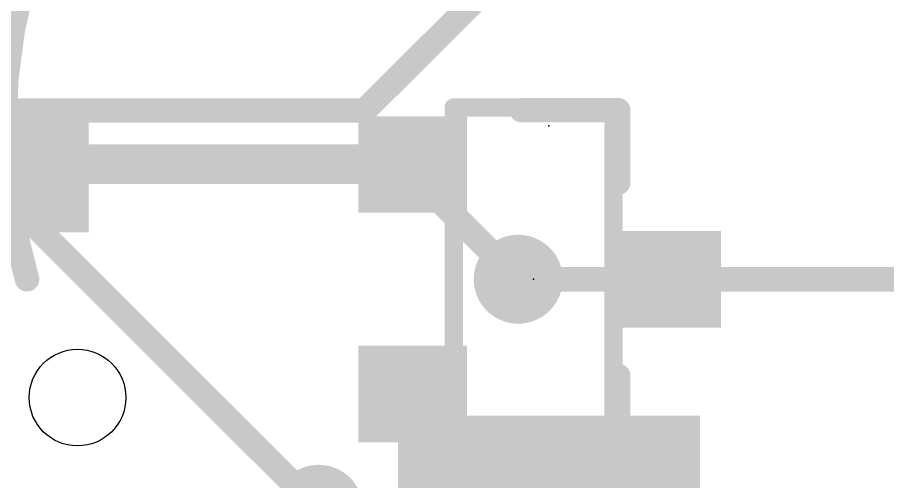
# Model space of a CAD drawing. Extents: x -29 to 78, y -11 to 40.
# Drawn here: x 8.56 to 15.76, y 21.56 to 25.41 of the extents above; entities that cross this region are included whole.
import ezdxf

# ---------------------------------------------------------------- set-up
doc = ezdxf.new("R2010")
doc.units = 0
for name, color, linetype in [('1', 12, 'CONTINUOUS'), ('16', 53, 'CONTINUOUS'), ('18', 110, 'CONTINUOUS'), ('20', 53, 'CONTINUOUS'), ('21', 41, 'CONTINUOUS'), ('22', 40, 'CONTINUOUS'), ('23', 53, 'CONTINUOUS'), ('24', 53, 'CONTINUOUS'), ('51', 53, 'CONTINUOUS')]:
    doc.layers.add(name, color=color, linetype=linetype)

# ---------------------------------------------------------------- blocks, each defined once
blk = doc.blocks.new('RECT')
blk.add_solid([(-0.5, -0.5), (0.5, -0.5), (-0.5, 0.5), (0.5, 0.5)])
blk = doc.blocks.new('ROUNDV')
at = {"const_width": 0.5}
blk.add_lwpolyline([(0, -0.25, 1), (0, 0.25, 1), (0, -0.25)], format="xyb", dxfattribs=at)

msp = doc.modelspace()

# ---------------------------------------------------------------- linework, layer by layer
at = {"layer": '1', "const_width": 0.2032}
for points in [[(11.766, 24.13), (11.827, 24.191)], [(8.597, 24.13), (11.766, 24.13)], [(12.7, 23.241), (13.927, 23.241)], [(15.875, 23.241), (13.927, 23.241)]]:
    msp.add_lwpolyline(points, dxfattribs=at)
at = {"layer": '1', "const_width": 0.1016}
for points in [[(11.8629, 24.1551, 1), (11.7911, 24.2269)], [(8.597, 24.1808, 1), (8.597, 24.0792)], [(11.7301, 24.1659, 1), (11.8019, 24.0941)], [(11.766, 24.0792, 1), (11.766, 24.1808)], [(12.7, 23.2918, 1), (12.7, 23.1902)], [(13.927, 23.2918, 1), (13.927, 23.1902)], [(13.927, 23.1902, 1), (13.927, 23.2918)]]:
    msp.add_lwpolyline(points, format="xyb", dxfattribs=at)
at = {"layer": '16', "const_width": 0.2032}
for points in [[(11.43, 24.638), (12.954, 26.162)], [(3.048, 24.638), (11.43, 24.638)], [(11.684, 24.257), (3.937, 24.257)], [(12.7, 23.241), (11.684, 24.257)], [(4.953, 23.749), (8.636, 23.749)], [(8.636, 23.749), (11.049, 21.336)]]:
    msp.add_lwpolyline(points, dxfattribs=at)
at = {"layer": '16', "const_width": 0.1016}
for points in [[(11.3941, 24.6739, 1), (11.4659, 24.6021)], [(11.43, 24.5872, 1), (11.43, 24.6888)], [(11.7199, 24.2929, 1), (11.6481, 24.2211)], [(11.684, 24.2062, 1), (11.684, 24.3078)], [(8.6719, 23.7849, 1), (8.6001, 23.7131)], [(8.636, 23.6982, 1), (8.636, 23.7998)], [(12.6641, 23.2051, 1), (12.7359, 23.2769)]]:
    msp.add_lwpolyline(points, format="xyb", dxfattribs=at)
at = {"layer": '20'}
msp.add_circle((9.054, 22.261), 0.4, dxfattribs=at)
at = {"layer": '21', "const_width": 0.2032}
for points in [[(13.527, 24.641), (12.727, 24.641)], [(13.527, 24.041), (13.527, 24.641)], [(13.527, 22.441), (13.527, 21.841)], [(13.527, 21.841), (12.727, 21.841)]]:
    msp.add_lwpolyline(points, dxfattribs=at)
at = {"layer": '21', "const_width": 0.1016}
for points in [[(12.727, 24.6918, 1), (12.727, 24.5902)], [(13.5778, 24.641, 1), (13.4762, 24.641)], [(13.527, 24.5902, 1), (13.527, 24.6918)], [(13.4762, 24.041, 1), (13.5778, 24.041)], [(13.5778, 22.441, 1), (13.4762, 22.441)], [(12.727, 21.8918, 1), (12.727, 21.7902)], [(13.4762, 21.841, 1), (13.5778, 21.841)], [(13.527, 21.7902, 1), (13.527, 21.8918)]]:
    msp.add_lwpolyline(points, format="xyb", dxfattribs=at)
at = {"layer": '22'}
for points, const_width in [([(11.354, 28.711, 0.3946), (8.636, 23.241)], 0.2032), ([(8.5873, 23.2264, 1), (8.6847, 23.2556)], 0.1016), ([(14.554, 20.311, 0.1388), (16.654, 21.911)], 0.2032)]:
    msp.add_lwpolyline(points, format="xyb", dxfattribs=dict(at, const_width=const_width))
at = {"layer": '23'}
msp.add_point((12.827, 23.241), dxfattribs=at)
at = {"layer": '24'}
msp.add_point((12.954, 24.511), dxfattribs=at)
at = {"layer": '51', "const_width": 0.1524}
for points in [[(12.1666, 21.8186), (12.1666, 24.6634)], [(12.1666, 24.6634), (13.4874, 24.6634)], [(13.4874, 24.6634), (13.4874, 21.8186)], [(13.4874, 21.8186), (12.1666, 21.8186)]]:
    msp.add_lwpolyline(points, dxfattribs=at)
at = {"layer": '51', "const_width": 0.0762}
for points in [[(12.2047, 24.6634, 1), (12.1285, 24.6634)], [(12.1666, 24.7015, 1), (12.1666, 24.6253)], [(13.5255, 24.6634, 1), (13.4493, 24.6634)], [(13.4874, 24.6253, 1), (13.4874, 24.7015)], [(12.1666, 21.8567, 1), (12.1666, 21.7805)], [(13.4874, 21.7805, 1), (13.4874, 21.8567)], [(12.1285, 21.8186, 1), (12.2047, 21.8186)], [(13.4493, 21.8186, 1), (13.5255, 21.8186)]]:
    msp.add_lwpolyline(points, format="xyb", dxfattribs=at)

# ---------------------------------------------------------------- block references
at = {"layer": '1', "xscale": 1.1, "rotation": 180}
msp.add_blockref('RECT', (8.597, 24.13), dxfattribs=at)
at = {"layer": '1', "xscale": 0.8, "yscale": 0.9, "rotation": 270}
for p in [(11.827, 24.191), (13.927, 23.241), (11.827, 22.291)]:
    msp.add_blockref('RECT', p, dxfattribs=at)
at = {"layer": '16', "xscale": 3.2, "yscale": 2.5, "rotation": 270}
msp.add_blockref('RECT', (12.954, 20.511), dxfattribs=at)
at = {"layer": '18', "xscale": 0.7366, "yscale": 0.7366}
for p in [(12.7, 23.241), (12.7, 23.241), (11.049, 21.336), (11.049, 21.336)]:
    msp.add_blockref('ROUNDV', p, dxfattribs=at)
at = {"layer": '51', "xscale": 0.5001, "yscale": 0.95, "rotation": 180}
msp.add_blockref('RECT', (8.3352, 24.1249), dxfattribs=at)

doc.saveas('drawing.dxf')
